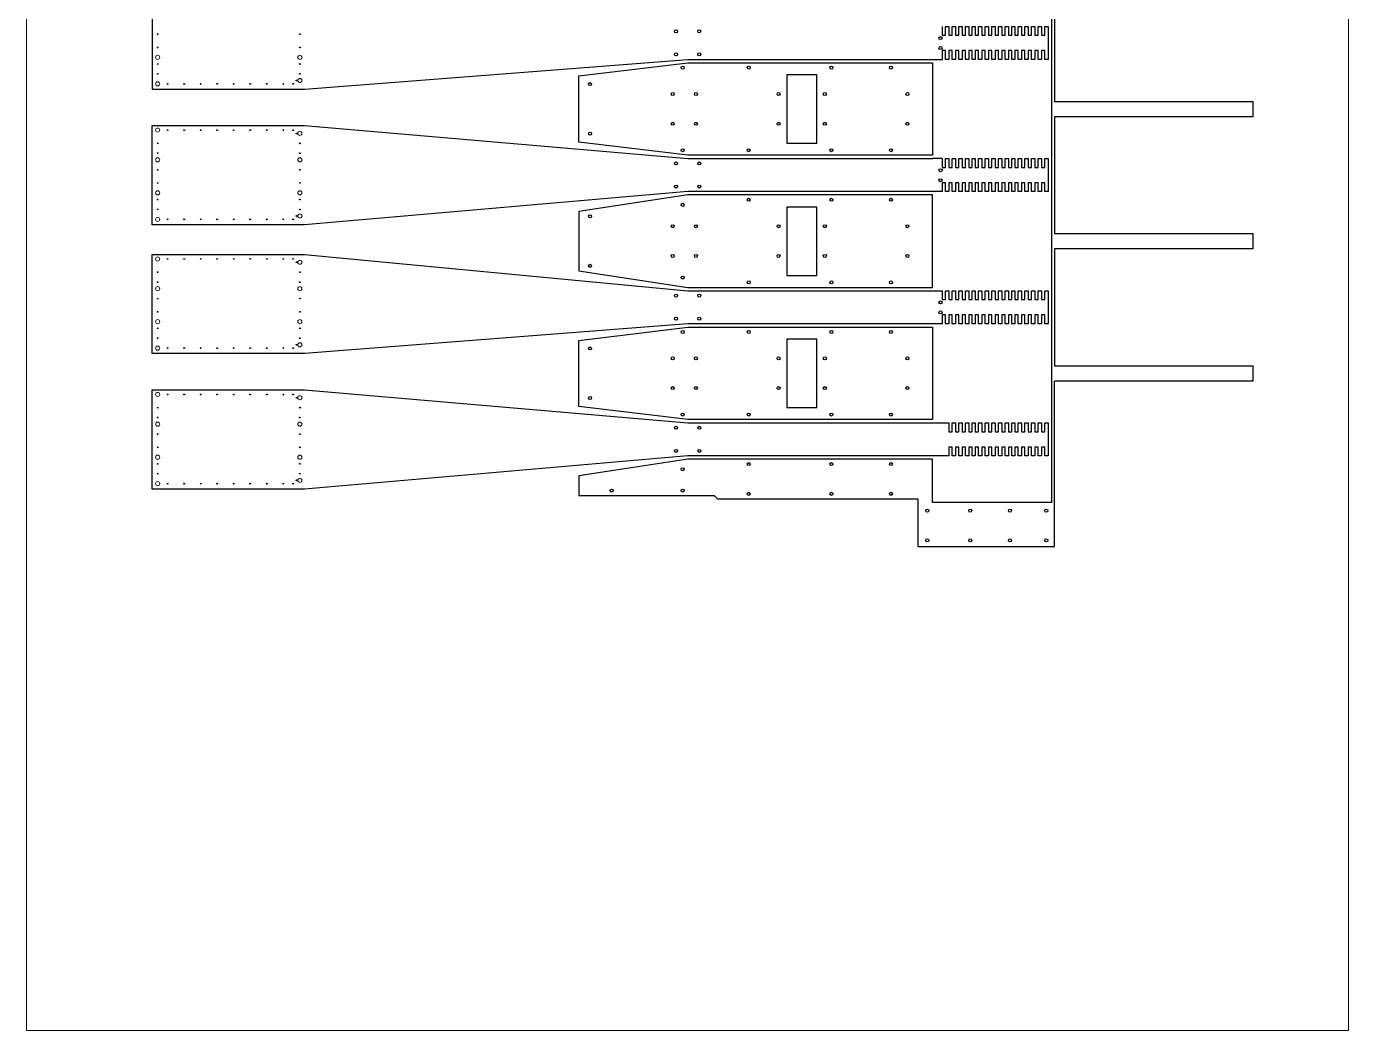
# Model space of a CAD drawing. Header units: millimetres. Extents: x 43.3 to 83.3, y 94.2 to 164.2.
# Drawn here: x 43.29 to 83.29, y 94.21 to 124.6 of the extents above; entities that cross this region are included whole.
import ezdxf

# ---------------------------------------------------------------- set-up
doc = ezdxf.new("R2010")
doc.units = ezdxf.units.MM
doc.layers.add('Foil', color=5, linetype='Continuous')

msp = doc.modelspace()

# ---------------------------------------------------------------- linework, layer by layer
at = {"layer": 'Foil', "linetype": 'Continuous', "lineweight": 0}
for p, q in [((43.292, 94.211), (43.292, 164.211)), ((83.292, 164.211), (83.292, 94.211)), ((83.292, 94.211), (43.292, 94.211))]:
    msp.add_line(p, q, dxfattribs=at)
at = {"layer": 'Foil'}
for p, q in [((74.3, 150.01), (74.3, 110.191)), ((47.1, 125.7), (47.1, 122.7)), ((74.4, 125.867), (74.4, 124.333)), ((71, 124.6), (71, 124.333)), ((71.1, 124.333), (71.1, 124.6)), ((71.1, 124.6), (71.2, 124.6)), ((71.2, 124.6), (71.2, 124.333)), ((71.3, 124.333), (71.3, 124.6)), ((71.3, 124.6), (71.4, 124.6)), ((71.4, 124.6), (71.4, 124.333)), ((71.5, 124.333), (71.5, 124.6)), ((71.5, 124.6), (71.6, 124.6)), ((71.6, 124.6), (71.6, 124.333)), ((71.7, 124.333), (71.7, 124.6)), ((71.7, 124.6), (71.8, 124.6)), ((71.8, 124.6), (71.8, 124.333)), ((71.9, 124.333), (71.9, 124.6)), ((71.9, 124.6), (72, 124.6)), ((72, 124.6), (72, 124.333)), ((72.1, 124.333), (72.1, 124.6)), ((72.1, 124.6), (72.2, 124.6)), ((72.2, 124.6), (72.2, 124.333)), ((72.3, 124.333), (72.3, 124.6)), ((72.3, 124.6), (72.4, 124.6)), ((72.4, 124.6), (72.4, 124.333)), ((72.5, 124.333), (72.5, 124.6)), ((72.5, 124.6), (72.6, 124.6)), ((72.6, 124.6), (72.6, 124.333)), ((72.7, 124.333), (72.7, 124.6)), ((72.7, 124.6), (72.8, 124.6)), ((72.8, 124.6), (72.8, 124.333)), ((72.9, 124.333), (72.9, 124.6)), ((72.9, 124.6), (73, 124.6)), ((73, 124.6), (73, 124.333)), ((73.1, 124.333), (73.1, 124.6)), ((73.1, 124.6), (73.2, 124.6)), ((73.2, 124.6), (73.2, 124.333)), ((73.3, 124.333), (73.3, 124.6)), ((73.3, 124.6), (73.4, 124.6)), ((73.4, 124.6), (73.4, 124.333)), ((73.5, 124.333), (73.5, 124.6)), ((73.5, 124.6), (73.6, 124.6)), ((73.6, 124.6), (73.6, 124.333)), ((73.7, 124.333), (73.7, 124.6)), ((73.7, 124.6), (73.8, 124.6)), ((73.8, 124.6), (73.8, 124.333)), ((73.9, 124.333), (73.9, 124.6)), ((73.9, 124.6), (74, 124.6)), ((74, 124.6), (74, 124.333)), ((74.1, 124.333), (74.1, 124.6)), ((74.1, 124.6), (74.2, 124.6)), ((74.2, 124.6), (74.2, 123.6)), ((71, 124.333), (71.1, 124.333)), ((71.2, 124.333), (71.3, 124.333)), ((71.4, 124.333), (71.5, 124.333)), ((71.6, 124.333), (71.7, 124.333)), ((71.8, 124.333), (71.9, 124.333)), ((72, 124.333), (72.1, 124.333)), ((72.2, 124.333), (72.3, 124.333)), ((72.4, 124.333), (72.5, 124.333)), ((72.6, 124.333), (72.7, 124.333)), ((72.8, 124.333), (72.9, 124.333)), ((73, 124.333), (73.1, 124.333)), ((73.2, 124.333), (73.3, 124.333)), ((73.4, 124.333), (73.5, 124.333)), ((73.6, 124.333), (73.7, 124.333)), ((73.8, 124.333), (73.9, 124.333)), ((74, 124.333), (74.1, 124.333)), ((74.4, 124.333), (74.4, 123.867)), ((51.7, 122.7), (63.3, 123.6)), ((63.3, 123.6), (64.2, 123.6)), ((64.2, 123.6), (67.9, 123.6)), ((67.9, 123.6), (70.7, 123.6)), ((70.7, 123.6), (71, 123.6)), ((71.1, 123.867), (71, 123.867)), ((71, 123.867), (71, 123.6)), ((71.1, 123.6), (71.1, 123.867)), ((71.3, 123.867), (71.2, 123.867)), ((71.2, 123.867), (71.2, 123.6)), ((71.3, 123.6), (71.3, 123.867)), ((71.5, 123.867), (71.4, 123.867)), ((71.4, 123.867), (71.4, 123.6)), ((71.5, 123.6), (71.5, 123.867)), ((71.7, 123.867), (71.6, 123.867)), ((71.6, 123.867), (71.6, 123.6)), ((71.7, 123.6), (71.7, 123.867)), ((71.9, 123.867), (71.8, 123.867)), ((71.8, 123.867), (71.8, 123.6)), ((71.9, 123.6), (71.9, 123.867)), ((72.1, 123.867), (72, 123.867)), ((72, 123.867), (72, 123.6)), ((72.1, 123.6), (72.1, 123.867)), ((72.3, 123.867), (72.2, 123.867)), ((72.2, 123.867), (72.2, 123.6)), ((72.3, 123.6), (72.3, 123.867)), ((72.5, 123.867), (72.4, 123.867)), ((72.4, 123.867), (72.4, 123.6)), ((72.5, 123.6), (72.5, 123.867)), ((72.7, 123.867), (72.6, 123.867)), ((72.6, 123.867), (72.6, 123.6)), ((72.7, 123.6), (72.7, 123.867)), ((72.9, 123.867), (72.8, 123.867)), ((72.8, 123.867), (72.8, 123.6)), ((72.9, 123.6), (72.9, 123.867)), ((73.1, 123.867), (73, 123.867)), ((73, 123.867), (73, 123.6)), ((73.1, 123.6), (73.1, 123.867)), ((73.3, 123.867), (73.2, 123.867)), ((73.2, 123.867), (73.2, 123.6)), ((73.3, 123.6), (73.3, 123.867)), ((73.5, 123.867), (73.4, 123.867)), ((73.4, 123.867), (73.4, 123.6)), ((73.5, 123.6), (73.5, 123.867)), ((73.7, 123.867), (73.6, 123.867)), ((73.6, 123.867), (73.6, 123.6)), ((73.7, 123.6), (73.7, 123.867)), ((73.9, 123.867), (73.8, 123.867)), ((73.8, 123.867), (73.8, 123.6)), ((73.9, 123.6), (73.9, 123.867)), ((74.1, 123.867), (74, 123.867)), ((74, 123.867), (74, 123.6)), ((74.1, 123.6), (74.1, 123.867)), ((74.4, 123.867), (74.4, 122.333)), ((60, 123.1), (63.3, 123.5)), ((63.3, 123.5), (64.3, 123.5)), ((64.3, 123.5), (68, 123.5)), ((68, 123.5), (70.7, 123.5)), ((70.7, 123.5), (70.7, 120.7)), ((71.2, 123.6), (71.1, 123.6)), ((71.4, 123.6), (71.3, 123.6)), ((71.6, 123.6), (71.5, 123.6)), ((71.8, 123.6), (71.7, 123.6)), ((72, 123.6), (71.9, 123.6)), ((72.2, 123.6), (72.1, 123.6)), ((72.4, 123.6), (72.3, 123.6)), ((72.6, 123.6), (72.5, 123.6)), ((72.8, 123.6), (72.7, 123.6)), ((73, 123.6), (72.9, 123.6)), ((73.2, 123.6), (73.1, 123.6)), ((73.4, 123.6), (73.3, 123.6)), ((73.6, 123.6), (73.5, 123.6)), ((73.8, 123.6), (73.7, 123.6)), ((74, 123.6), (73.9, 123.6)), ((74.2, 123.6), (74.1, 123.6)), ((60, 121.1), (60, 123.1)), ((66.3, 123.133), (66.3, 121.063)), ((67.2, 123.133), (66.3, 123.133)), ((67.2, 121.063), (67.2, 123.133)), ((47.1, 122.7), (51.7, 122.7)), ((74.4, 122.333), (80.4, 122.333)), ((80.4, 122.333), (80.4, 121.867)), ((47.1, 118.6), (47.1, 121.6)), ((47.1, 121.6), (51.7, 121.6)), ((51.7, 121.6), (63.3, 120.6)), ((80.4, 121.867), (74.4, 121.867)), ((74.4, 121.867), (74.4, 120.333)), ((63.3, 120.7), (60, 121.1)), ((66.3, 121.063), (67.2, 121.063)), ((64.4, 120.7), (63.3, 120.7)), ((63.3, 120.6), (64.3, 120.6)), ((64.3, 120.6), (67.9, 120.6)), ((68, 120.7), (64.4, 120.7)), ((67.9, 120.6), (70.7, 120.6)), ((70.7, 120.7), (68, 120.7)), ((71, 120.6), (70.7, 120.6)), ((71, 120.6), (71, 120.333)), ((71.1, 120.333), (71.1, 120.6)), ((71.1, 120.6), (71.2, 120.6)), ((71.2, 120.6), (71.2, 120.333)), ((71.3, 120.333), (71.3, 120.6)), ((71.3, 120.6), (71.4, 120.6)), ((71.4, 120.6), (71.4, 120.333)), ((71.5, 120.333), (71.5, 120.6)), ((71.5, 120.6), (71.6, 120.6)), ((71.6, 120.6), (71.6, 120.333)), ((71.7, 120.333), (71.7, 120.6)), ((71.7, 120.6), (71.8, 120.6)), ((71.8, 120.6), (71.8, 120.333)), ((71.9, 120.333), (71.9, 120.6)), ((71.9, 120.6), (72, 120.6)), ((72, 120.6), (72, 120.333)), ((72.1, 120.333), (72.1, 120.6)), ((72.1, 120.6), (72.2, 120.6)), ((72.2, 120.6), (72.2, 120.333)), ((72.3, 120.333), (72.3, 120.6)), ((72.3, 120.6), (72.4, 120.6)), ((72.4, 120.6), (72.4, 120.333)), ((72.5, 120.333), (72.5, 120.6)), ((72.5, 120.6), (72.6, 120.6)), ((72.6, 120.6), (72.6, 120.333)), ((72.7, 120.333), (72.7, 120.6)), ((72.7, 120.6), (72.8, 120.6)), ((72.8, 120.6), (72.8, 120.333)), ((72.9, 120.333), (72.9, 120.6)), ((72.9, 120.6), (73, 120.6)), ((73, 120.6), (73, 120.333)), ((73.1, 120.333), (73.1, 120.6)), ((73.1, 120.6), (73.2, 120.6)), ((73.2, 120.6), (73.2, 120.333)), ((73.3, 120.333), (73.3, 120.6)), ((73.3, 120.6), (73.4, 120.6)), ((73.4, 120.6), (73.4, 120.333)), ((73.5, 120.333), (73.5, 120.6)), ((73.5, 120.6), (73.6, 120.6)), ((73.6, 120.6), (73.6, 120.333)), ((73.7, 120.333), (73.7, 120.6)), ((73.7, 120.6), (73.8, 120.6)), ((73.8, 120.6), (73.8, 120.333)), ((73.9, 120.333), (73.9, 120.6)), ((73.9, 120.6), (74, 120.6)), ((74, 120.6), (74, 120.333)), ((74.1, 120.333), (74.1, 120.6)), ((74.1, 120.6), (74.2, 120.6)), ((74.2, 120.6), (74.2, 119.6)), ((71, 120.333), (71.1, 120.333)), ((71.2, 120.333), (71.3, 120.333)), ((71.4, 120.333), (71.5, 120.333)), ((71.6, 120.333), (71.7, 120.333)), ((71.8, 120.333), (71.9, 120.333)), ((72, 120.333), (72.1, 120.333)), ((72.2, 120.333), (72.3, 120.333)), ((72.4, 120.333), (72.5, 120.333)), ((72.6, 120.333), (72.7, 120.333)), ((72.8, 120.333), (72.9, 120.333)), ((73, 120.333), (73.1, 120.333)), ((73.2, 120.333), (73.3, 120.333)), ((73.4, 120.333), (73.5, 120.333)), ((73.6, 120.333), (73.7, 120.333)), ((73.8, 120.333), (73.9, 120.333)), ((74, 120.333), (74.1, 120.333)), ((74.4, 120.333), (74.4, 119.867)), ((63.3, 119.6), (51.7, 118.6)), ((64.2, 119.6), (63.3, 119.6)), ((67.9, 119.6), (64.2, 119.6)), ((70.7, 119.6), (67.9, 119.6)), ((71, 119.6), (70.7, 119.6)), ((71.1, 119.867), (71, 119.867)), ((71, 119.867), (71, 119.6)), ((71.1, 119.6), (71.1, 119.867)), ((71.3, 119.867), (71.2, 119.867)), ((71.2, 119.867), (71.2, 119.6)), ((71.3, 119.6), (71.3, 119.867)), ((71.5, 119.867), (71.4, 119.867)), ((71.4, 119.867), (71.4, 119.6)), ((71.5, 119.6), (71.5, 119.867)), ((71.7, 119.867), (71.6, 119.867)), ((71.6, 119.867), (71.6, 119.6)), ((71.7, 119.6), (71.7, 119.867)), ((71.9, 119.867), (71.8, 119.867)), ((71.8, 119.867), (71.8, 119.6)), ((71.9, 119.6), (71.9, 119.867)), ((72.1, 119.867), (72, 119.867)), ((72, 119.867), (72, 119.6)), ((72.1, 119.6), (72.1, 119.867)), ((72.3, 119.867), (72.2, 119.867)), ((72.2, 119.867), (72.2, 119.6)), ((72.3, 119.6), (72.3, 119.867)), ((72.5, 119.867), (72.4, 119.867)), ((72.4, 119.867), (72.4, 119.6)), ((72.5, 119.6), (72.5, 119.867)), ((72.7, 119.867), (72.6, 119.867)), ((72.6, 119.867), (72.6, 119.6)), ((72.7, 119.6), (72.7, 119.867)), ((72.9, 119.867), (72.8, 119.867)), ((72.8, 119.867), (72.8, 119.6)), ((72.9, 119.6), (72.9, 119.867)), ((73.1, 119.867), (73, 119.867)), ((73, 119.867), (73, 119.6)), ((73.1, 119.6), (73.1, 119.867)), ((73.3, 119.867), (73.2, 119.867)), ((73.2, 119.867), (73.2, 119.6)), ((73.3, 119.6), (73.3, 119.867)), ((73.5, 119.867), (73.4, 119.867)), ((73.4, 119.867), (73.4, 119.6)), ((73.5, 119.6), (73.5, 119.867)), ((73.7, 119.867), (73.6, 119.867)), ((73.6, 119.867), (73.6, 119.6)), ((73.7, 119.6), (73.7, 119.867)), ((73.9, 119.867), (73.8, 119.867)), ((73.8, 119.867), (73.8, 119.6)), ((73.9, 119.6), (73.9, 119.867)), ((74.1, 119.867), (74, 119.867)), ((74, 119.867), (74, 119.6)), ((74.1, 119.6), (74.1, 119.867)), ((74.4, 119.867), (74.4, 118.333)), ((63.3, 119.5), (60, 119)), ((64.4, 119.5), (63.3, 119.5)), ((68.1, 119.5), (64.4, 119.5)), ((70.7, 119.5), (68.1, 119.5)), ((70.7, 116.7), (70.7, 119.5)), ((71.2, 119.6), (71.1, 119.6)), ((71.4, 119.6), (71.3, 119.6)), ((71.6, 119.6), (71.5, 119.6)), ((71.8, 119.6), (71.7, 119.6)), ((72, 119.6), (71.9, 119.6)), ((72.2, 119.6), (72.1, 119.6)), ((72.4, 119.6), (72.3, 119.6)), ((72.6, 119.6), (72.5, 119.6)), ((72.8, 119.6), (72.7, 119.6)), ((73, 119.6), (72.9, 119.6)), ((73.2, 119.6), (73.1, 119.6)), ((73.4, 119.6), (73.3, 119.6)), ((73.6, 119.6), (73.5, 119.6)), ((73.8, 119.6), (73.7, 119.6)), ((74, 119.6), (73.9, 119.6)), ((74.2, 119.6), (74.1, 119.6)), ((60, 119), (60, 118.4)), ((66.3, 119.133), (66.3, 117.063)), ((67.2, 119.133), (66.3, 119.133)), ((67.2, 117.063), (67.2, 119.133)), ((51.7, 118.6), (47.1, 118.6)), ((60, 118.4), (60, 117.8)), ((74.4, 118.333), (80.4, 118.333)), ((80.4, 118.333), (80.4, 117.867)), ((47.1, 114.7), (47.1, 117.7)), ((47.1, 117.7), (51.7, 117.7)), ((51.7, 117.7), (63.3, 116.6)), ((60, 117.8), (60, 117.2)), ((80.4, 117.867), (74.4, 117.867)), ((74.4, 117.867), (74.4, 116.333)), ((60, 117.2), (63.3, 116.7)), ((66.3, 117.063), (67.2, 117.063)), ((63.3, 116.7), (63.4, 116.7)), ((63.3, 116.6), (67.9, 116.6)), ((63.4, 116.7), (68.1, 116.7)), ((67.9, 116.6), (70.7, 116.6)), ((68.1, 116.7), (70.7, 116.7)), ((70.7, 116.6), (71, 116.6)), ((71, 116.6), (71, 116.333)), ((71.1, 116.333), (71.1, 116.6)), ((71.1, 116.6), (71.2, 116.6)), ((71.2, 116.6), (71.2, 116.333)), ((71.3, 116.333), (71.3, 116.6)), ((71.3, 116.6), (71.4, 116.6)), ((71.4, 116.6), (71.4, 116.333)), ((71.5, 116.6), (71.6, 116.6)), ((71.5, 116.333), (71.5, 116.6)), ((71.6, 116.6), (71.6, 116.333)), ((71.7, 116.333), (71.7, 116.6)), ((71.7, 116.6), (71.8, 116.6)), ((71.8, 116.6), (71.8, 116.333)), ((71.9, 116.333), (71.9, 116.6)), ((71.9, 116.6), (72, 116.6)), ((72, 116.6), (72, 116.333)), ((72.1, 116.333), (72.1, 116.6)), ((72.1, 116.6), (72.2, 116.6)), ((72.2, 116.6), (72.2, 116.333)), ((72.3, 116.333), (72.3, 116.6)), ((72.3, 116.6), (72.4, 116.6)), ((72.4, 116.6), (72.4, 116.333)), ((72.5, 116.333), (72.5, 116.6)), ((72.5, 116.6), (72.6, 116.6)), ((72.6, 116.6), (72.6, 116.333)), ((72.7, 116.333), (72.7, 116.6)), ((72.7, 116.6), (72.8, 116.6)), ((72.8, 116.6), (72.8, 116.333)), ((72.9, 116.333), (72.9, 116.6)), ((72.9, 116.6), (73, 116.6)), ((73, 116.6), (73, 116.333)), ((73.1, 116.333), (73.1, 116.6)), ((73.1, 116.6), (73.2, 116.6)), ((73.2, 116.6), (73.2, 116.333)), ((73.3, 116.333), (73.3, 116.6)), ((73.3, 116.6), (73.4, 116.6)), ((73.4, 116.6), (73.4, 116.333)), ((73.5, 116.333), (73.5, 116.6)), ((73.5, 116.6), (73.6, 116.6)), ((73.6, 116.6), (73.6, 116.333)), ((73.7, 116.333), (73.7, 116.6)), ((73.7, 116.6), (73.8, 116.6)), ((73.8, 116.6), (73.8, 116.333)), ((73.9, 116.333), (73.9, 116.6)), ((73.9, 116.6), (74, 116.6)), ((74, 116.6), (74, 116.333)), ((74.1, 116.333), (74.1, 116.6)), ((74.1, 116.6), (74.2, 116.6)), ((74.2, 116.6), (74.2, 115.6)), ((71, 116.333), (71.1, 116.333)), ((71.2, 116.333), (71.3, 116.333)), ((71.4, 116.333), (71.5, 116.333)), ((71.6, 116.333), (71.7, 116.333)), ((71.8, 116.333), (71.9, 116.333)), ((72, 116.333), (72.1, 116.333)), ((72.2, 116.333), (72.3, 116.333)), ((72.4, 116.333), (72.5, 116.333)), ((72.6, 116.333), (72.7, 116.333)), ((72.8, 116.333), (72.9, 116.333)), ((73, 116.333), (73.1, 116.333)), ((73.2, 116.333), (73.3, 116.333)), ((73.4, 116.333), (73.5, 116.333)), ((73.6, 116.333), (73.7, 116.333)), ((73.8, 116.333), (73.9, 116.333)), ((74, 116.333), (74.1, 116.333)), ((74.4, 116.333), (74.4, 115.867)), ((71.1, 115.867), (71, 115.867)), ((71, 115.867), (71, 115.6)), ((71.1, 115.6), (71.1, 115.867)), ((71.3, 115.867), (71.2, 115.867)), ((71.2, 115.867), (71.2, 115.6)), ((71.3, 115.6), (71.3, 115.867)), ((71.5, 115.867), (71.4, 115.867)), ((71.4, 115.867), (71.4, 115.6)), ((71.5, 115.6), (71.5, 115.867)), ((71.7, 115.867), (71.6, 115.867)), ((71.6, 115.867), (71.6, 115.6)), ((71.7, 115.6), (71.7, 115.867)), ((71.9, 115.867), (71.8, 115.867)), ((71.8, 115.867), (71.8, 115.6)), ((71.9, 115.6), (71.9, 115.867)), ((72.1, 115.867), (72, 115.867)), ((72, 115.867), (72, 115.6)), ((72.1, 115.6), (72.1, 115.867)), ((72.3, 115.867), (72.2, 115.867)), ((72.2, 115.867), (72.2, 115.6)), ((72.3, 115.6), (72.3, 115.867)), ((72.5, 115.867), (72.4, 115.867)), ((72.4, 115.867), (72.4, 115.6)), ((72.5, 115.6), (72.5, 115.867)), ((72.7, 115.867), (72.6, 115.867)), ((72.6, 115.867), (72.6, 115.6)), ((72.7, 115.6), (72.7, 115.867)), ((72.9, 115.867), (72.8, 115.867)), ((72.8, 115.867), (72.8, 115.6)), ((72.9, 115.6), (72.9, 115.867)), ((73.1, 115.867), (73, 115.867)), ((73, 115.867), (73, 115.6)), ((73.1, 115.6), (73.1, 115.867)), ((73.3, 115.867), (73.2, 115.867)), ((73.2, 115.867), (73.2, 115.6)), ((73.3, 115.6), (73.3, 115.867)), ((73.5, 115.867), (73.4, 115.867)), ((73.4, 115.867), (73.4, 115.6)), ((73.5, 115.6), (73.5, 115.867)), ((73.7, 115.867), (73.6, 115.867)), ((73.6, 115.867), (73.6, 115.6)), ((73.7, 115.6), (73.7, 115.867)), ((73.9, 115.867), (73.8, 115.867)), ((73.8, 115.867), (73.8, 115.6)), ((73.9, 115.6), (73.9, 115.867)), ((74.1, 115.867), (74, 115.867)), ((74, 115.867), (74, 115.6)), ((74.1, 115.6), (74.1, 115.867)), ((74.4, 115.867), (74.4, 114.333)), ((63.3, 115.6), (51.7, 114.7)), ((60, 115.1), (63.3, 115.5)), ((64.2, 115.6), (63.3, 115.6)), ((63.3, 115.5), (64.3, 115.5)), ((67.9, 115.6), (64.2, 115.6)), ((64.3, 115.5), (68, 115.5)), ((70.7, 115.6), (67.9, 115.6)), ((68, 115.5), (70.7, 115.5)), ((71, 115.6), (70.7, 115.6)), ((70.7, 115.5), (70.7, 112.7)), ((71.2, 115.6), (71.1, 115.6)), ((71.4, 115.6), (71.3, 115.6)), ((71.6, 115.6), (71.5, 115.6)), ((71.8, 115.6), (71.7, 115.6)), ((72, 115.6), (71.9, 115.6)), ((72.2, 115.6), (72.1, 115.6)), ((72.4, 115.6), (72.3, 115.6)), ((72.6, 115.6), (72.5, 115.6)), ((72.8, 115.6), (72.7, 115.6)), ((73, 115.6), (72.9, 115.6)), ((73.2, 115.6), (73.1, 115.6)), ((73.4, 115.6), (73.3, 115.6)), ((73.6, 115.6), (73.5, 115.6)), ((73.8, 115.6), (73.7, 115.6)), ((74, 115.6), (73.9, 115.6)), ((74.2, 115.6), (74.1, 115.6)), ((60, 113.1), (60, 115.1)), ((66.3, 115.133), (66.3, 113.063)), ((67.2, 115.133), (66.3, 115.133)), ((67.2, 113.063), (67.2, 115.133)), ((51.7, 114.7), (47.1, 114.7)), ((74.4, 114.333), (80.4, 114.333)), ((80.4, 114.333), (80.4, 113.867)), ((74.4, 112.333), (74.4, 113.867)), ((80.4, 113.867), (74.4, 113.867)), ((47.1, 110.6), (47.1, 113.6)), ((47.1, 113.6), (51.7, 113.6)), ((51.7, 113.6), (63.3, 112.6)), ((63.3, 112.7), (60, 113.1)), ((66.3, 113.063), (67.2, 113.063)), ((64.4, 112.7), (63.3, 112.7)), ((63.3, 112.6), (64.3, 112.6)), ((64.3, 112.6), (67.9, 112.6)), ((68, 112.7), (64.4, 112.7)), ((67.9, 112.6), (70.7, 112.6)), ((70.7, 112.7), (68, 112.7)), ((70.7, 112.6), (71, 112.6)), ((71, 112.6), (71.1, 112.6)), ((71.1, 112.6), (71.2, 112.6)), ((71.2, 112.6), (71.2, 112.333)), ((71.3, 112.333), (71.3, 112.6)), ((71.3, 112.6), (71.4, 112.6)), ((71.4, 112.6), (71.4, 112.333)), ((71.5, 112.6), (71.6, 112.6)), ((71.5, 112.333), (71.5, 112.6)), ((71.6, 112.6), (71.6, 112.333)), ((71.7, 112.333), (71.7, 112.6)), ((71.7, 112.6), (71.8, 112.6)), ((71.8, 112.6), (71.8, 112.333)), ((71.9, 112.333), (71.9, 112.6)), ((71.9, 112.6), (72, 112.6)), ((72, 112.6), (72, 112.333)), ((72.1, 112.333), (72.1, 112.6)), ((72.1, 112.6), (72.2, 112.6)), ((72.2, 112.6), (72.2, 112.333)), ((72.3, 112.333), (72.3, 112.6)), ((72.3, 112.6), (72.4, 112.6)), ((72.4, 112.6), (72.4, 112.333)), ((72.5, 112.333), (72.5, 112.6)), ((72.5, 112.6), (72.6, 112.6)), ((72.6, 112.6), (72.6, 112.333)), ((72.7, 112.333), (72.7, 112.6)), ((72.7, 112.6), (72.8, 112.6)), ((72.8, 112.6), (72.8, 112.333)), ((72.9, 112.333), (72.9, 112.6)), ((72.9, 112.6), (73, 112.6)), ((73, 112.6), (73, 112.333)), ((73.1, 112.333), (73.1, 112.6)), ((73.1, 112.6), (73.2, 112.6)), ((73.2, 112.6), (73.2, 112.333)), ((73.3, 112.333), (73.3, 112.6)), ((73.3, 112.6), (73.4, 112.6)), ((73.4, 112.6), (73.4, 112.333)), ((73.5, 112.333), (73.5, 112.6)), ((73.5, 112.6), (73.6, 112.6)), ((73.6, 112.6), (73.6, 112.333)), ((73.7, 112.333), (73.7, 112.6)), ((73.7, 112.6), (73.8, 112.6)), ((73.8, 112.6), (73.8, 112.333)), ((73.9, 112.333), (73.9, 112.6)), ((73.9, 112.6), (74, 112.6)), ((74, 112.6), (74, 112.333)), ((74.1, 112.333), (74.1, 112.6)), ((74.1, 112.6), (74.2, 112.6)), ((74.2, 112.6), (74.2, 111.6)), ((71.2, 112.333), (71.3, 112.333)), ((71.4, 112.333), (71.5, 112.333)), ((71.6, 112.333), (71.7, 112.333)), ((71.8, 112.333), (71.9, 112.333)), ((72, 112.333), (72.1, 112.333)), ((72.2, 112.333), (72.3, 112.333)), ((72.4, 112.333), (72.5, 112.333)), ((72.6, 112.333), (72.7, 112.333)), ((72.8, 112.333), (72.9, 112.333)), ((73, 112.333), (73.1, 112.333)), ((73.2, 112.333), (73.3, 112.333)), ((73.4, 112.333), (73.5, 112.333)), ((73.6, 112.333), (73.7, 112.333)), ((73.8, 112.333), (73.9, 112.333)), ((74, 112.333), (74.1, 112.333)), ((74.4, 111.867), (74.4, 112.333)), ((71.3, 111.867), (71.2, 111.867)), ((71.2, 111.867), (71.2, 111.6)), ((71.3, 111.6), (71.3, 111.867)), ((71.5, 111.867), (71.4, 111.867)), ((71.4, 111.867), (71.4, 111.6)), ((71.5, 111.6), (71.5, 111.867)), ((71.7, 111.867), (71.6, 111.867)), ((71.6, 111.867), (71.6, 111.6)), ((71.7, 111.6), (71.7, 111.867)), ((71.9, 111.867), (71.8, 111.867)), ((71.8, 111.867), (71.8, 111.6)), ((71.9, 111.6), (71.9, 111.867)), ((72.1, 111.867), (72, 111.867)), ((72, 111.867), (72, 111.6)), ((72.1, 111.6), (72.1, 111.867)), ((72.3, 111.867), (72.2, 111.867)), ((72.2, 111.867), (72.2, 111.6)), ((72.3, 111.6), (72.3, 111.867)), ((72.5, 111.867), (72.4, 111.867)), ((72.4, 111.867), (72.4, 111.6)), ((72.5, 111.6), (72.5, 111.867)), ((72.7, 111.867), (72.6, 111.867)), ((72.6, 111.867), (72.6, 111.6)), ((72.7, 111.6), (72.7, 111.867)), ((72.9, 111.867), (72.8, 111.867)), ((72.8, 111.867), (72.8, 111.6)), ((72.9, 111.6), (72.9, 111.867)), ((73.1, 111.867), (73, 111.867)), ((73, 111.867), (73, 111.6)), ((73.1, 111.6), (73.1, 111.867)), ((73.3, 111.867), (73.2, 111.867)), ((73.2, 111.867), (73.2, 111.6)), ((73.3, 111.6), (73.3, 111.867)), ((73.5, 111.867), (73.4, 111.867)), ((73.4, 111.867), (73.4, 111.6)), ((73.5, 111.6), (73.5, 111.867)), ((73.7, 111.867), (73.6, 111.867)), ((73.6, 111.867), (73.6, 111.6)), ((73.7, 111.6), (73.7, 111.867)), ((73.9, 111.867), (73.8, 111.867)), ((73.8, 111.867), (73.8, 111.6)), ((73.9, 111.6), (73.9, 111.867)), ((74.1, 111.867), (74, 111.867)), ((74, 111.867), (74, 111.6)), ((74.1, 111.6), (74.1, 111.867)), ((74.4, 108.865), (74.4, 111.867)), ((63.3, 111.6), (51.7, 110.6)), ((63.3, 111.5), (60, 111)), ((64.2, 111.6), (63.3, 111.6)), ((64.4, 111.5), (63.3, 111.5)), ((67.9, 111.6), (64.2, 111.6)), ((68.1, 111.5), (64.4, 111.5)), ((70.7, 111.6), (67.9, 111.6)), ((70.7, 111.5), (68.1, 111.5)), ((71, 111.6), (70.7, 111.6)), ((70.7, 110.3), (70.7, 111.5)), ((71.1, 111.6), (71, 111.6)), ((71.2, 111.6), (71.1, 111.6)), ((71.4, 111.6), (71.3, 111.6)), ((71.6, 111.6), (71.5, 111.6)), ((71.8, 111.6), (71.7, 111.6)), ((72, 111.6), (71.9, 111.6)), ((72.2, 111.6), (72.1, 111.6)), ((72.4, 111.6), (72.3, 111.6)), ((72.6, 111.6), (72.5, 111.6)), ((72.8, 111.6), (72.7, 111.6)), ((73, 111.6), (72.9, 111.6)), ((73.2, 111.6), (73.1, 111.6)), ((73.4, 111.6), (73.3, 111.6)), ((73.6, 111.6), (73.5, 111.6)), ((73.8, 111.6), (73.7, 111.6)), ((74, 111.6), (73.9, 111.6)), ((74.2, 111.6), (74.1, 111.6)), ((60, 111), (60, 110.4)), ((51.7, 110.6), (47.1, 110.6)), ((60, 110.4), (64.1, 110.4)), ((64.1, 110.4), (64.2, 110.3)), ((64.2, 110.3), (70.257, 110.3)), ((70.257, 110.3), (70.257, 108.865)), ((70.7, 110.191), (70.7, 110.3)), ((71.057, 110.191), (70.7, 110.191)), ((74.2, 110.191), (71.057, 110.191)), ((74.3, 110.191), (74.2, 110.191)), ((70.257, 108.865), (71.057, 108.865)), ((71.057, 108.865), (74.2, 108.865)), ((74.2, 108.865), (74.3, 108.865)), ((74.3, 108.865), (74.4, 108.865))]:
    msp.add_line(p, q, dxfattribs=at)
for centre, radius in [((62.946, 124.454), 0.0463), ((63.646, 124.454), 0.0463), ((47.263, 124.363), 0.0114), ((51.563, 124.363), 0.0114), ((70.946, 124.246), 0.0463), ((47.263, 123.963), 0.0114), ((51.563, 123.963), 0.0114), ((62.946, 123.754), 0.0463), ((63.646, 123.754), 0.0463), ((70.946, 123.946), 0.0463), ((47.263, 123.463), 0.0114), ((51.563, 123.463), 0.0114), ((63.146, 123.354), 0.0463), ((65.146, 123.354), 0.0463), ((67.646, 123.354), 0.0463), ((69.446, 123.354), 0.0463), ((47.263, 123.163), 0.0114), ((47.563, 122.863), 0.0114), ((48.063, 122.863), 0.0114), ((48.563, 122.863), 0.0114), ((49.063, 122.863), 0.0114), ((49.563, 122.863), 0.0114), ((50.063, 122.863), 0.0114), ((50.563, 122.863), 0.0114), ((51.063, 122.863), 0.0114), ((51.363, 122.863), 0.0114), ((51.463, 122.963), 0.0114), ((51.563, 123.163), 0.0114), ((60.346, 122.854), 0.0463), ((62.846, 122.554), 0.0463), ((63.546, 122.554), 0.0463), ((66.046, 122.554), 0.0463), ((67.446, 122.554), 0.0463), ((69.946, 122.554), 0.0463), ((62.846, 121.654), 0.0463), ((63.546, 121.654), 0.0463), ((66.046, 121.654), 0.0463), ((67.446, 121.654), 0.0463), ((69.946, 121.654), 0.0463), ((47.563, 121.463), 0.0114), ((48.063, 121.463), 0.0114), ((48.563, 121.463), 0.0114), ((49.063, 121.463), 0.0114), ((49.563, 121.463), 0.0114), ((50.063, 121.463), 0.0114), ((50.563, 121.463), 0.0114), ((51.063, 121.463), 0.0114), ((51.363, 121.463), 0.0114), ((51.463, 121.363), 0.0114), ((60.346, 121.354), 0.0463), ((47.263, 121.063), 0.0114), ((51.563, 121.063), 0.0114), ((63.146, 120.854), 0.0463), ((65.146, 120.854), 0.0463), ((67.646, 120.854), 0.0463), ((69.446, 120.854), 0.0463), ((47.263, 120.763), 0.0114), ((51.563, 120.763), 0.0114), ((62.946, 120.454), 0.0463), ((63.646, 120.454), 0.0463), ((47.263, 120.263), 0.0114), ((51.563, 120.263), 0.0114), ((70.946, 120.246), 0.0463), ((47.263, 119.863), 0.0114), ((51.563, 119.863), 0.0114), ((62.946, 119.754), 0.0463), ((63.646, 119.754), 0.0463), ((70.946, 119.946), 0.0463), ((47.263, 119.363), 0.0114), ((51.563, 119.363), 0.0114), ((63.146, 119.2), 0.0463), ((65.146, 119.354), 0.0463), ((67.646, 119.354), 0.0463), ((69.446, 119.354), 0.0463), ((47.263, 119.063), 0.0114), ((51.463, 118.863), 0.0114), ((51.563, 119.063), 0.0114), ((60.346, 118.854), 0.0463), ((47.563, 118.763), 0.0114), ((48.063, 118.763), 0.0114), ((48.563, 118.763), 0.0114), ((49.063, 118.763), 0.0114), ((49.563, 118.763), 0.0114), ((50.063, 118.763), 0.0114), ((50.563, 118.763), 0.0114), ((51.063, 118.763), 0.0114), ((51.363, 118.763), 0.0114), ((62.846, 118.554), 0.0463), ((63.546, 118.554), 0.0463), ((66.046, 118.554), 0.0463), ((67.446, 118.554), 0.0463), ((69.946, 118.554), 0.0463), ((62.846, 117.654), 0.0463), ((63.546, 117.654), 0.0463), ((66.046, 117.654), 0.0463), ((67.446, 117.654), 0.0463), ((69.946, 117.654), 0.0463), ((47.563, 117.563), 0.0114), ((48.063, 117.563), 0.0114), ((48.563, 117.563), 0.0114), ((49.063, 117.563), 0.0114), ((49.563, 117.563), 0.0114), ((50.063, 117.563), 0.0114), ((50.563, 117.563), 0.0114), ((51.063, 117.563), 0.0114), ((51.363, 117.563), 0.0114), ((51.463, 117.463), 0.0114), ((60.346, 117.354), 0.0463), ((47.263, 117.163), 0.0114), ((47.263, 116.863), 0.0114), ((51.563, 117.163), 0.0114), ((51.563, 116.863), 0.0114), ((63.146, 117), 0.0463), ((65.146, 116.854), 0.0463), ((67.646, 116.854), 0.0463), ((69.446, 116.854), 0.0463), ((62.946, 116.454), 0.0463), ((63.646, 116.454), 0.0463), ((47.263, 116.363), 0.0114), ((51.563, 116.363), 0.0114), ((70.946, 116.246), 0.0463), ((47.263, 115.963), 0.0114), ((51.563, 115.963), 0.0114), ((62.946, 115.754), 0.0463), ((63.646, 115.754), 0.0463), ((70.946, 115.946), 0.0463), ((47.263, 115.463), 0.0114), ((51.563, 115.463), 0.0114), ((63.146, 115.354), 0.0463), ((65.146, 115.354), 0.0463), ((67.646, 115.354), 0.0463), ((69.446, 115.354), 0.0463), ((47.263, 115.163), 0.0114), ((47.563, 114.863), 0.0114), ((48.063, 114.863), 0.0114), ((48.563, 114.863), 0.0114), ((49.063, 114.863), 0.0114), ((49.563, 114.863), 0.0114), ((50.063, 114.863), 0.0114), ((50.563, 114.863), 0.0114), ((51.063, 114.863), 0.0114), ((51.363, 114.863), 0.0114), ((51.463, 114.963), 0.0114), ((51.563, 115.163), 0.0114), ((60.346, 114.854), 0.0463), ((62.846, 114.554), 0.0463), ((63.546, 114.554), 0.0463), ((66.046, 114.554), 0.0463), ((67.446, 114.554), 0.0463), ((69.946, 114.554), 0.0463), ((62.846, 113.654), 0.0463), ((63.546, 113.654), 0.0463), ((66.046, 113.654), 0.0463), ((67.446, 113.654), 0.0463), ((69.946, 113.654), 0.0463), ((47.563, 113.463), 0.0114), ((48.063, 113.463), 0.0114), ((48.563, 113.463), 0.0114), ((49.063, 113.463), 0.0114), ((49.563, 113.463), 0.0114), ((50.063, 113.463), 0.0114), ((50.563, 113.463), 0.0114), ((51.063, 113.463), 0.0114), ((51.363, 113.463), 0.0114), ((51.463, 113.363), 0.0114), ((60.346, 113.354), 0.0463), ((47.263, 113.063), 0.0114), ((51.563, 113.063), 0.0114), ((63.146, 112.854), 0.0463), ((65.146, 112.854), 0.0463), ((67.646, 112.854), 0.0463), ((69.446, 112.854), 0.0463), ((47.263, 112.763), 0.0114), ((51.563, 112.763), 0.0114), ((62.946, 112.454), 0.0463), ((63.646, 112.454), 0.0463), ((47.263, 112.263), 0.0114), ((51.563, 112.263), 0.0114), ((47.263, 111.863), 0.0114), ((51.563, 111.863), 0.0114), ((62.946, 111.754), 0.0463), ((63.646, 111.754), 0.0463), ((47.263, 111.363), 0.0114), ((51.563, 111.363), 0.0114), ((63.146, 111.2), 0.0463), ((65.146, 111.354), 0.0463), ((67.646, 111.354), 0.0463), ((69.446, 111.354), 0.0463), ((47.263, 111.063), 0.0114), ((51.463, 110.863), 0.0114), ((51.563, 111.063), 0.0114), ((47.563, 110.763), 0.0114), ((48.063, 110.763), 0.0114), ((48.563, 110.763), 0.0114), ((49.063, 110.763), 0.0114), ((49.563, 110.763), 0.0114), ((50.063, 110.763), 0.0114), ((50.563, 110.763), 0.0114), ((51.063, 110.763), 0.0114), ((51.363, 110.763), 0.0114), ((61, 110.554), 0.0463), ((63.146, 110.554), 0.0463), ((65.146, 110.454), 0.0463), ((67.646, 110.454), 0.0463), ((69.446, 110.454), 0.0463), ((70.546, 109.946), 0.0463), ((71.846, 109.946), 0.0463), ((73.046, 109.946), 0.0463), ((74.146, 109.946), 0.0463), ((70.546, 109.046), 0.0463), ((71.846, 109.046), 0.0463), ((73.046, 109.046), 0.0463), ((74.146, 109.046), 0.0463)]:
    msp.add_circle(centre, radius, dxfattribs=at)
at = {"layer": 'Foil', "linetype": 'Continuous', "lineweight": 0}
for centre in [(47.263, 123.663), (51.563, 123.663), (47.263, 122.863), (51.563, 122.963), (47.263, 121.463), (51.563, 121.363), (47.263, 120.563), (51.563, 120.563), (47.263, 119.563), (51.563, 119.563), (47.263, 118.763), (51.563, 118.863), (47.263, 117.563), (51.563, 117.463), (47.263, 116.663), (51.563, 116.663), (47.263, 115.663), (51.563, 115.663), (47.263, 114.863), (51.563, 114.963), (47.263, 113.463), (51.563, 113.363), (47.263, 112.563), (51.563, 112.563), (47.263, 111.563), (51.563, 111.563), (47.263, 110.763), (51.563, 110.863)]:
    msp.add_circle(centre, 0.0626, dxfattribs=at)

doc.saveas('drawing.dxf')
